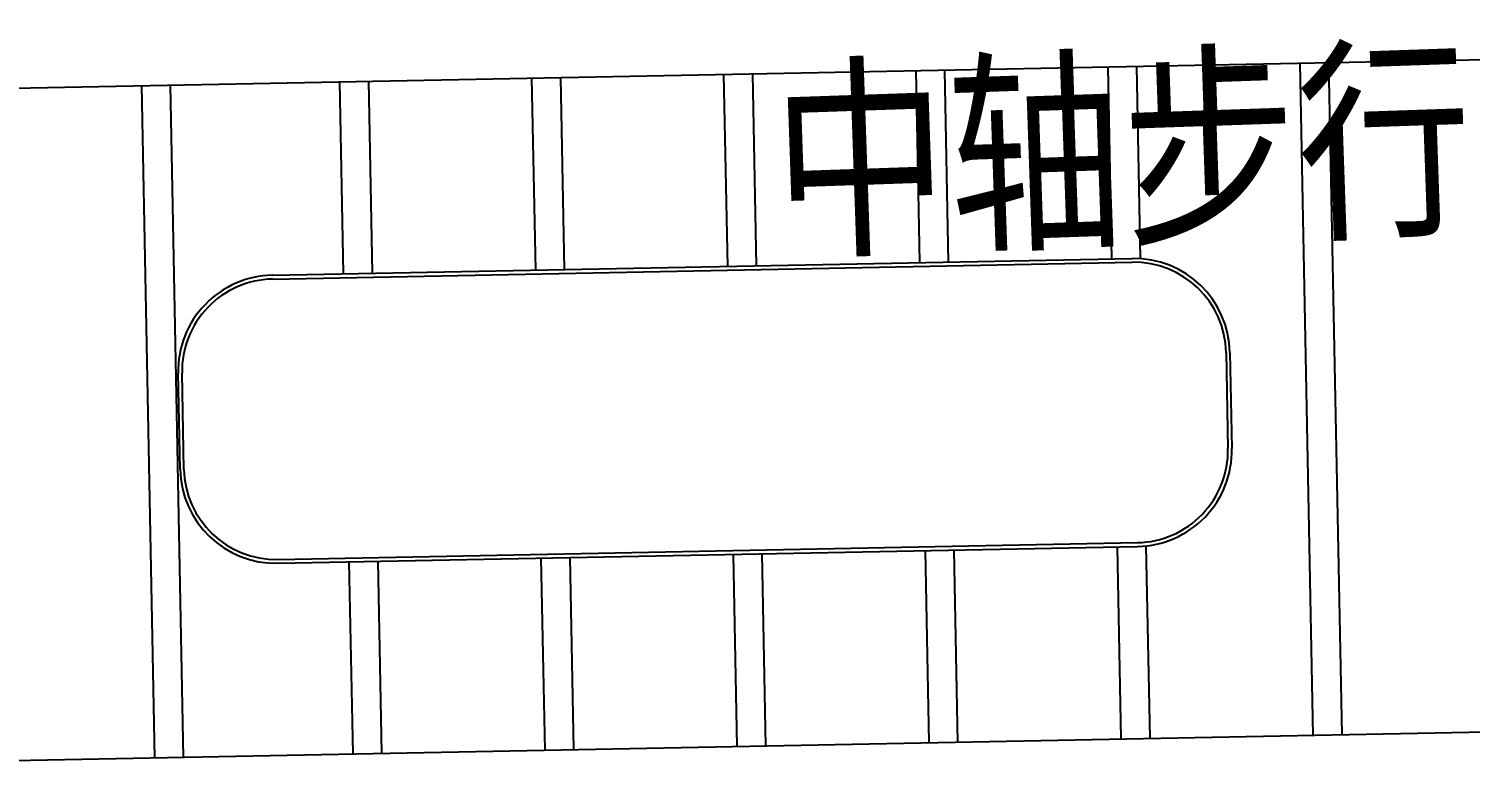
# Model space of a CAD drawing. Extents: x 60102 to 11003895, y 103457 to 3214550.
# Drawn here: x 10237137 to 10282159, y 2849106 to 2872610 of the extents above; entities that cross this region are included whole.
import ezdxf
from ezdxf.enums import TextEntityAlignment as Align

# ---------------------------------------------------------------- set-up
doc = ezdxf.new("R2010")
doc.units = 0
doc.header["$LTSCALE"] = 10
doc.layers.add('ZW-字', color=7, linetype='CONTINUOUS')
doc.layers.add('路緣', color=140, linetype='CONTINUOUS')
doc.styles.add('-宋体', font='')
doc.styles.get('-宋体').set_extended_font_data('SimSun')

msp = doc.modelspace()

# ---------------------------------------------------------------- linework, layer by layer
at = {"layer": '路緣', "color": 0}
for p, q in [((10203259.817, 2870102.68), (10321828.26, 2872419.635)), ((10277736.677, 2871558.038), (10278146.961, 2850562.047)), ((10258840.284, 2871188.782), (10258957.509, 2865189.928)), ((10259740.113, 2871206.366), (10259857.337, 2865207.511)), ((10264839.139, 2871306.006), (10264956.363, 2865307.152)), ((10265738.967, 2871323.59), (10265856.192, 2865324.735)), ((10270837.994, 2871423.231), (10270955.218, 2865424.376)), ((10271737.822, 2871440.814), (10271855.264, 2865430.825)), ((10276836.849, 2871540.455), (10277247.133, 2850544.463)), ((10240652.679, 2870833.377), (10241062.963, 2849837.385)), ((10241552.507, 2870850.961), (10241962.791, 2849854.969)), ((10246842.575, 2870954.334), (10246959.799, 2864955.48)), ((10247742.403, 2870971.918), (10247859.627, 2864973.063)), ((10252841.43, 2871071.558), (10252958.654, 2865072.704)), ((10253741.258, 2871089.142), (10253858.482, 2865090.287)), ((10244743.546, 2864912.172), (10271596.839, 2865436.914)), ((10244745.89, 2864792.194), (10271599.184, 2865316.937)), ((10274534.902, 2862493.754), (10274593.514, 2859494.327)), ((10274654.879, 2862496.098), (10274713.491, 2859496.671)), ((10241861.343, 2858854.705), (10241802.731, 2861854.132)), ((10241981.32, 2858857.049), (10241922.708, 2861856.477)), ((10244917.038, 2856033.866), (10271770.331, 2856558.609)), ((10244919.382, 2855913.889), (10271772.676, 2856438.632)), ((10265132.199, 2856308.87), (10265249.423, 2850310.015)), ((10266032.028, 2856326.453), (10266149.252, 2850327.598)), ((10271131.054, 2856426.094), (10271248.278, 2850427.239)), ((10272030.665, 2856454.812), (10272148.106, 2850444.822)), ((10247135.635, 2855957.197), (10247252.859, 2849958.343)), ((10248035.463, 2855974.781), (10248152.687, 2849975.926)), ((10253134.49, 2856074.421), (10253251.714, 2850075.567)), ((10254034.318, 2856092.005), (10254151.542, 2850093.15)), ((10259133.345, 2856191.645), (10259250.569, 2850192.791)), ((10260033.173, 2856209.229), (10260150.397, 2850210.374)), ((10203611.06, 2849105.535), (10318039.345, 2851341.586))]:
    msp.add_line(p, q, dxfattribs=at)
for centre, radius, start, end in [((10271655.452, 2862437.486), 3000, 1.1194786, 91.1194782), ((10271655.452, 2862437.486), 2880, 1.1194786, 91.1194782), ((10244802.158, 2861912.744), 3000, 91.1194782, 181.1194786), ((10244802.158, 2861912.744), 2880, 91.1194782, 181.1194786), ((10271714.064, 2859438.059), 2880, 271.1194782, 1.1194786), ((10271714.064, 2859438.059), 3000, 271.1194782, 1.1194786), ((10244860.77, 2858913.317), 3000, 181.1194786, 271.1194782), ((10244860.77, 2858913.317), 2880, 181.1194786, 271.1194782)]:
    msp.add_arc(centre, radius, start, end, dxfattribs=at)

# ---------------------------------------------------------------- texts
at = {"layer": 'ZW-字', "color": 0, "linetype": 'Continuous', "style": '-宋体', "width": 0.8}
msp.add_text('中轴步行景观区', height=5000, rotation=1.9778017, dxfattribs=at).set_placement((10279471.672, 2869190.784), align=Align.MIDDLE)

doc.saveas('drawing.dxf')
